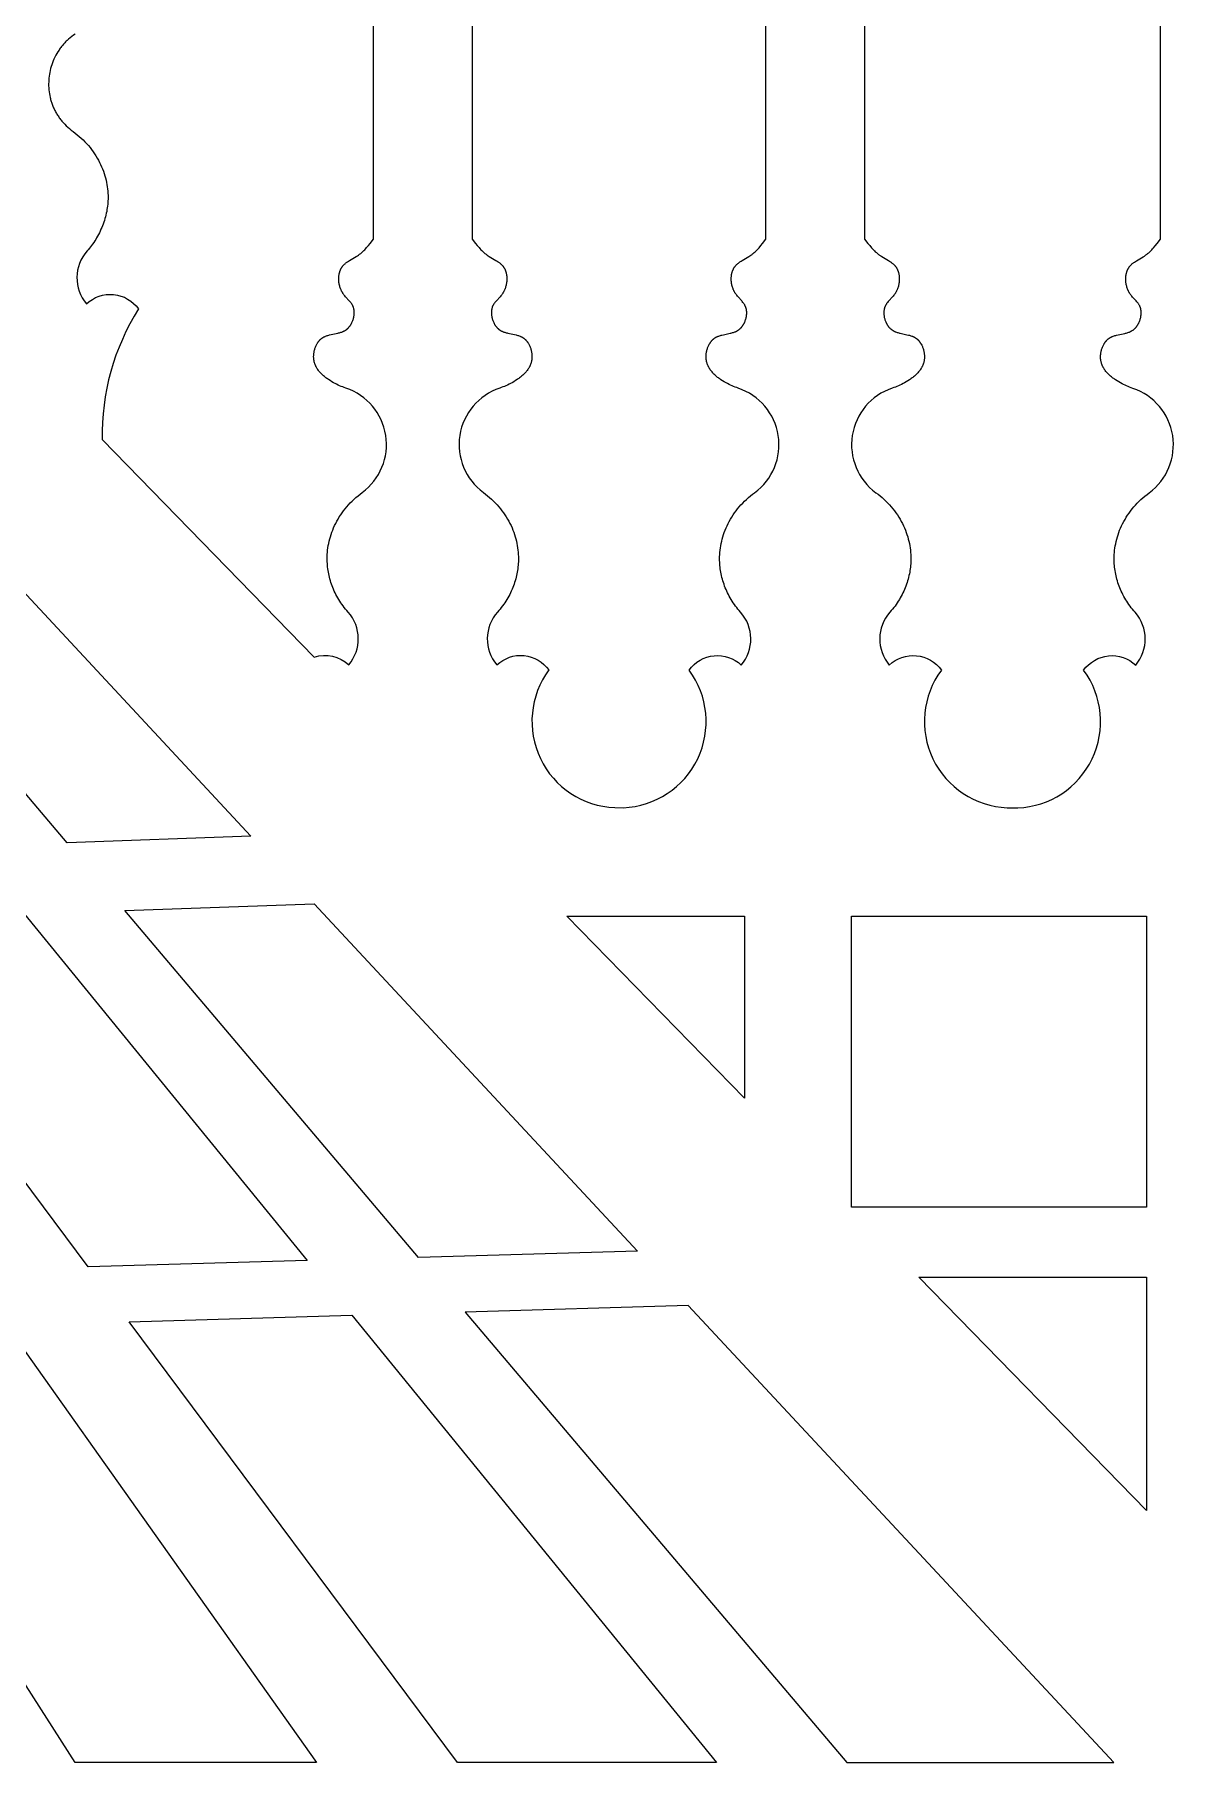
# Model space of a CAD drawing. Extents: x 101 to 2101, y 75 to 2087.
# Drawn here: x 1626.8 to 1871.1, y 391.6 to 762 of the extents above; entities that cross this region are included whole.
import ezdxf

# ---------------------------------------------------------------- set-up
doc = ezdxf.new("R2010")
doc.units = 0
doc.layers.add('LAYER_01', color=7, linetype='CONTINUOUS')

msp = doc.modelspace()

# ---------------------------------------------------------------- linework, layer by layer
at = {"layer": 'LAYER_01'}
for points in [[(1635.53, 762.1), (1635.17, 761.85), (1634.82, 761.58), (1634.47, 761.3), (1634.13, 761.01), (1633.81, 760.71), (1633.65, 760.56), (1633.49, 760.4), (1633.34, 760.24), (1633.19, 760.07), (1633.04, 759.9), (1632.89, 759.74), (1632.75, 759.56), (1632.61, 759.39), (1632.47, 759.21), (1632.34, 759.03), (1632.21, 758.85), (1632.08, 758.67), (1631.84, 758.3), (1631.61, 757.92), (1631.39, 757.53), (1631.19, 757.14), (1631, 756.74), (1630.83, 756.34), (1630.67, 755.93), (1630.53, 755.52), (1630.4, 755.11), (1630.29, 754.7), (1630.19, 754.29), (1630.1, 753.88), (1630.03, 753.47), (1629.97, 753.06), (1629.93, 752.65), (1629.89, 752.23), (1629.87, 751.82), (1629.86, 751.4), (1629.86, 750.98), (1629.88, 750.57), (1629.91, 750.15), (1629.95, 749.73), (1630.01, 749.31), (1630.09, 748.9), (1630.17, 748.48), (1630.22, 748.28), (1630.28, 748.07), (1630.33, 747.87), (1630.39, 747.66), (1630.46, 747.46), (1630.52, 747.26), (1630.6, 747.05), (1630.67, 746.85), (1630.75, 746.65), (1630.83, 746.45), (1630.92, 746.26), (1631.01, 746.06), (1631.11, 745.86), (1631.21, 745.67), (1631.31, 745.47), (1631.42, 745.28), (1631.53, 745.09), (1631.64, 744.9), (1631.76, 744.71), (1631.88, 744.53), (1632.01, 744.34), (1632.14, 744.16), (1632.27, 743.98), (1632.41, 743.8), (1632.55, 743.62), (1632.69, 743.45), (1632.84, 743.27), (1632.99, 743.1), (1633.15, 742.93), (1633.31, 742.77), (1633.64, 742.44), (1633.98, 742.12), (1634.34, 741.81), (1634.71, 741.5), (1635.09, 741.21), (1635.54, 740.87), (1635.99, 740.52), (1636.42, 740.15), (1636.84, 739.77), (1637.24, 739.39), (1637.64, 738.99), (1638.02, 738.58), (1638.38, 738.17), (1638.73, 737.74), (1639.07, 737.31), (1639.39, 736.87), (1639.7, 736.42), (1639.99, 735.97), (1640.27, 735.51), (1640.53, 735.05), (1640.77, 734.59), (1641, 734.12), (1641.22, 733.64), (1641.41, 733.17), (1641.59, 732.69), (1641.76, 732.21), (1641.91, 731.73), (1642.04, 731.25), (1642.16, 730.78), (1642.27, 730.3), (1642.35, 729.82), (1642.43, 729.35), (1642.49, 728.88), (1642.53, 728.41), (1642.57, 727.95), (1642.59, 727.49), (1642.59, 727.03), (1642.59, 726.68), (1642.58, 726.32), (1642.55, 725.96), (1642.52, 725.59), (1642.48, 725.21), (1642.43, 724.84), (1642.37, 724.46), (1642.3, 724.07), (1642.22, 723.69), (1642.13, 723.3), (1642.03, 722.92), (1641.92, 722.53), (1641.81, 722.14), (1641.68, 721.75), (1641.54, 721.37), (1641.4, 720.99), (1641.24, 720.61), (1641.08, 720.23), (1640.91, 719.86), (1640.73, 719.49), (1640.55, 719.12), (1640.35, 718.77), (1640.15, 718.41), (1639.95, 718.07), (1639.73, 717.73), (1639.52, 717.4), (1639.29, 717.08), (1639.06, 716.76), (1638.83, 716.46), (1638.6, 716.16), (1638.36, 715.87), (1638.11, 715.59, 0.374262), (1637.97, 704.25, -0.456941), (1649.13, 703.17, 0.14582), (1641.33, 675.15), (1686.81, 628.53, -0.275295), (1694.21, 626.85, 0.374262), (1694.07, 638.19), (1693.79, 638.51), (1693.52, 638.84), (1693.25, 639.17), (1693, 639.51), (1692.75, 639.85), (1692.51, 640.2), (1692.28, 640.54), (1692.06, 640.9), (1691.86, 641.25), (1691.66, 641.61), (1691.46, 641.97), (1691.28, 642.33), (1691.11, 642.7), (1690.95, 643.06), (1690.8, 643.43), (1690.65, 643.8), (1690.52, 644.17), (1690.4, 644.54), (1690.28, 644.91), (1690.18, 645.28), (1690.08, 645.65), (1689.99, 646.02), (1689.91, 646.39), (1689.84, 646.75), (1689.78, 647.12), (1689.73, 647.48), (1689.69, 647.85), (1689.65, 648.21), (1689.62, 648.57), (1689.6, 648.92), (1689.59, 649.28), (1689.59, 649.63), (1689.6, 650.09), (1689.61, 650.55), (1689.65, 651.01), (1689.69, 651.48), (1689.75, 651.95), (1689.83, 652.42), (1689.92, 652.9), (1690.02, 653.37), (1690.14, 653.85), (1690.27, 654.33), (1690.42, 654.81), (1690.59, 655.29), (1690.77, 655.76), (1690.97, 656.24), (1691.18, 656.71), (1691.41, 657.18), (1691.65, 657.65), (1691.91, 658.11), (1692.19, 658.57), (1692.48, 659.02), (1692.79, 659.47), (1693.11, 659.91), (1693.45, 660.34), (1693.8, 660.76), (1694.17, 661.18), (1694.55, 661.59), (1694.94, 661.98), (1695.35, 662.37), (1695.76, 662.75), (1696.2, 663.11), (1696.64, 663.47), (1697.09, 663.81, 0.608262), (1693.59, 686.2), (1693.26, 686.32), (1692.92, 686.44), (1692.59, 686.57), (1692.26, 686.71), (1691.93, 686.86), (1691.6, 687.02), (1691.27, 687.19), (1690.95, 687.36), (1690.58, 687.57), (1690.21, 687.79), (1689.85, 688.03), (1689.67, 688.15), (1689.5, 688.27), (1689.33, 688.4), (1689.16, 688.53), (1689, 688.66), (1688.83, 688.8), (1688.68, 688.94), (1688.52, 689.08), (1688.37, 689.22), (1688.23, 689.37), (1688.09, 689.52), (1687.95, 689.68), (1687.82, 689.84), (1687.7, 690), (1687.58, 690.16), (1687.47, 690.33), (1687.41, 690.41), (1687.36, 690.5), (1687.31, 690.59), (1687.26, 690.67), (1687.22, 690.76), (1687.17, 690.85), (1687.13, 690.94), (1687.09, 691.03), (1687.05, 691.12), (1687.01, 691.22), (1686.97, 691.31), (1686.94, 691.4), (1686.91, 691.5), (1686.88, 691.59), (1686.85, 691.69), (1686.82, 691.79), (1686.8, 691.89), (1686.78, 691.99), (1686.76, 692.09), (1686.74, 692.19), (1686.73, 692.27), (1686.72, 692.35), (1686.7, 692.51), (1686.69, 692.68), (1686.68, 692.84), (1686.68, 693.01), (1686.69, 693.18), (1686.7, 693.35), (1686.71, 693.52), (1686.73, 693.68), (1686.76, 693.85), (1686.79, 694.02), (1686.82, 694.19), (1686.86, 694.35), (1686.91, 694.52), (1686.96, 694.68), (1687.01, 694.84), (1687.07, 695), (1687.14, 695.16), (1687.2, 695.31), (1687.28, 695.46), (1687.36, 695.61), (1687.44, 695.75), (1687.48, 695.82), (1687.53, 695.89), (1687.57, 695.96), (1687.62, 696.03), (1687.66, 696.09), (1687.71, 696.16), (1687.76, 696.22), (1687.81, 696.28), (1687.86, 696.34), (1687.92, 696.4), (1687.97, 696.46), (1688.02, 696.52), (1688.08, 696.58), (1688.14, 696.63), (1688.19, 696.68), (1688.25, 696.73), (1688.31, 696.78), (1688.37, 696.83), (1688.43, 696.88), (1688.5, 696.93), (1688.57, 696.97), (1688.64, 697.02), (1688.71, 697.06), (1688.79, 697.11), (1688.86, 697.15), (1688.94, 697.19), (1689.01, 697.22), (1689.09, 697.26), (1689.17, 697.29), (1689.25, 697.33), (1689.41, 697.39), (1689.58, 697.44), (1689.74, 697.5), (1689.91, 697.54), (1690.08, 697.59), (1690.43, 697.67), (1691.85, 697.97), (1692.02, 698.01), (1692.2, 698.06), (1692.37, 698.1), (1692.54, 698.16), (1692.7, 698.22), (1692.87, 698.28), (1692.95, 698.31), (1693.03, 698.35), (1693.11, 698.38), (1693.19, 698.42), (1693.26, 698.46), (1693.34, 698.5), (1693.42, 698.55), (1693.49, 698.59), (1693.56, 698.64), (1693.63, 698.69), (1693.71, 698.74), (1693.78, 698.79), (1693.84, 698.84), (1693.9, 698.9), (1693.96, 698.95), (1694.02, 699), (1694.08, 699.06), (1694.13, 699.12), (1694.19, 699.18), (1694.24, 699.24), (1694.3, 699.3), (1694.35, 699.37), (1694.4, 699.44), (1694.45, 699.5), (1694.5, 699.57), (1694.55, 699.64), (1694.6, 699.71), (1694.64, 699.78), (1694.69, 699.86), (1694.73, 699.93), (1694.77, 700.01), (1694.81, 700.08), (1694.85, 700.16), (1694.89, 700.24), (1694.96, 700.39), (1695.03, 700.55), (1695.09, 700.72), (1695.15, 700.88), (1695.2, 701.05), (1695.24, 701.22), (1695.28, 701.39), (1695.31, 701.56), (1695.33, 701.64), (1695.34, 701.73), (1695.35, 701.81), (1695.36, 701.9), (1695.37, 701.98), (1695.38, 702.07), (1695.38, 702.15), (1695.38, 702.24), (1695.39, 702.32), (1695.39, 702.41), (1695.39, 702.49), (1695.38, 702.57), (1695.38, 702.66), (1695.37, 702.74), (1695.36, 702.82), (1695.35, 702.9), (1695.34, 702.98), (1695.33, 703.06), (1695.31, 703.14), (1695.3, 703.22), (1695.28, 703.29), (1695.26, 703.37), (1695.23, 703.45), (1695.21, 703.52), (1695.18, 703.59), (1695.16, 703.67), (1695.14, 703.72), (1695.11, 703.77), (1695.09, 703.82), (1695.07, 703.87), (1695.02, 703.96), (1694.97, 704.06), (1694.91, 704.15), (1694.85, 704.24), (1694.79, 704.33), (1694.73, 704.42), (1694.66, 704.51), (1694.59, 704.59), (1694.45, 704.77), (1694.31, 704.93), (1693.54, 705.77), (1693.38, 705.95), (1693.24, 706.13), (1693.17, 706.22), (1693.1, 706.32), (1693.03, 706.41), (1692.96, 706.51), (1692.91, 706.59), (1692.86, 706.67), (1692.82, 706.75), (1692.77, 706.83), (1692.73, 706.91), (1692.68, 707), (1692.64, 707.08), (1692.6, 707.17), (1692.56, 707.26), (1692.52, 707.34), (1692.45, 707.52), (1692.39, 707.7), (1692.33, 707.89), (1692.28, 708.07), (1692.23, 708.26), (1692.19, 708.45), (1692.15, 708.64), (1692.12, 708.84), (1692.1, 709.03), (1692.08, 709.22), (1692.07, 709.41), (1692.07, 709.61), (1692.07, 709.8), (1692.08, 709.99), (1692.1, 710.17), (1692.11, 710.27), (1692.12, 710.36), (1692.13, 710.45), (1692.15, 710.55), (1692.16, 710.64), (1692.18, 710.73), (1692.2, 710.82), (1692.22, 710.91), (1692.25, 711), (1692.27, 711.08), (1692.3, 711.17), (1692.33, 711.26), (1692.36, 711.34), (1692.39, 711.42), (1692.42, 711.51), (1692.46, 711.59), (1692.5, 711.67), (1692.53, 711.75), (1692.57, 711.82), (1692.62, 711.9), (1692.66, 711.98), (1692.71, 712.05), (1692.75, 712.12), (1692.8, 712.19), (1692.84, 712.25), (1692.88, 712.3), (1692.92, 712.35), (1692.96, 712.4), (1693, 712.45), (1693.04, 712.5), (1693.13, 712.59), (1693.23, 712.68), (1693.32, 712.77), (1693.42, 712.86), (1693.52, 712.95), (1693.62, 713.03), (1693.73, 713.11), (1693.83, 713.19), (1693.94, 713.27), (1694.17, 713.42), (1694.4, 713.56), (1695.83, 714.41), (1696.07, 714.56), (1696.29, 714.71), (1696.42, 714.8), (1696.53, 714.89), (1696.65, 714.98), (1696.77, 715.07), (1697, 715.26), (1697.21, 715.46), (1697.43, 715.66), (1697.64, 715.87), (1697.84, 716.09), (1698.04, 716.31), (1698.42, 716.76), (1698.79, 717.22), (1699.51, 718.15), (1699.55, 1017.07, 0.48988)], [(1720.63, 1017.07), (1720.67, 718.15), (1721.39, 717.22), (1721.76, 716.76), (1722.15, 716.31), (1722.35, 716.09), (1722.55, 715.87), (1722.76, 715.66), (1722.97, 715.46), (1723.19, 715.26), (1723.42, 715.07), (1723.53, 714.98), (1723.65, 714.89), (1723.77, 714.8), (1723.89, 714.71), (1724.12, 714.56), (1724.35, 714.41), (1725.78, 713.56), (1726.02, 713.42), (1726.24, 713.27), (1726.35, 713.19), (1726.46, 713.11), (1726.56, 713.03), (1726.67, 712.95), (1726.77, 712.86), (1726.87, 712.77), (1726.96, 712.68), (1727.05, 712.59), (1727.14, 712.5), (1727.18, 712.45), (1727.23, 712.4), (1727.27, 712.35), (1727.31, 712.3), (1727.35, 712.25), (1727.38, 712.19), (1727.43, 712.12), (1727.48, 712.05), (1727.53, 711.98), (1727.57, 711.9), (1727.61, 711.82), (1727.65, 711.75), (1727.69, 711.67), (1727.73, 711.59), (1727.76, 711.51), (1727.8, 711.42), (1727.83, 711.34), (1727.86, 711.26), (1727.89, 711.17), (1727.91, 711.08), (1727.94, 711), (1727.96, 710.91), (1727.98, 710.82), (1728, 710.73), (1728.02, 710.64), (1728.04, 710.55), (1728.05, 710.45), (1728.07, 710.36), (1728.08, 710.27), (1728.09, 710.17), (1728.1, 709.99), (1728.11, 709.8), (1728.11, 709.61), (1728.11, 709.41), (1728.1, 709.22), (1728.08, 709.03), (1728.06, 708.84), (1728.03, 708.64), (1728, 708.45), (1727.96, 708.26), (1727.91, 708.07), (1727.86, 707.89), (1727.8, 707.7), (1727.73, 707.52), (1727.66, 707.34), (1727.62, 707.26), (1727.59, 707.17), (1727.55, 707.08), (1727.5, 707), (1727.46, 706.91), (1727.42, 706.83), (1727.37, 706.75), (1727.32, 706.67), (1727.27, 706.59), (1727.22, 706.51), (1727.16, 706.41), (1727.09, 706.32), (1727.02, 706.22), (1726.95, 706.13), (1726.8, 705.95), (1726.65, 705.77), (1725.88, 704.93), (1725.73, 704.77), (1725.59, 704.59), (1725.52, 704.51), (1725.46, 704.42), (1725.39, 704.33), (1725.33, 704.24), (1725.27, 704.15), (1725.22, 704.06), (1725.17, 703.96), (1725.12, 703.87), (1725.09, 703.82), (1725.07, 703.77), (1725.05, 703.72), (1725.03, 703.67), (1725, 703.59), (1724.98, 703.52), (1724.95, 703.45), (1724.93, 703.37), (1724.91, 703.29), (1724.89, 703.22), (1724.87, 703.14), (1724.86, 703.06), (1724.84, 702.98), (1724.83, 702.9), (1724.82, 702.82), (1724.81, 702.74), (1724.81, 702.66), (1724.8, 702.57), (1724.8, 702.49), (1724.8, 702.41), (1724.8, 702.32), (1724.8, 702.24), (1724.8, 702.15), (1724.81, 702.07), (1724.82, 701.98), (1724.82, 701.9), (1724.83, 701.81), (1724.84, 701.73), (1724.86, 701.64), (1724.87, 701.56), (1724.9, 701.39), (1724.94, 701.22), (1724.99, 701.05), (1725.04, 700.88), (1725.1, 700.72), (1725.16, 700.55), (1725.22, 700.39), (1725.3, 700.24), (1725.33, 700.16), (1725.37, 700.08), (1725.41, 700.01), (1725.46, 699.93), (1725.5, 699.86), (1725.54, 699.78), (1725.59, 699.71), (1725.64, 699.64), (1725.68, 699.57), (1725.73, 699.5), (1725.78, 699.44), (1725.84, 699.37), (1725.89, 699.3), (1725.94, 699.24), (1726, 699.18), (1726.05, 699.12), (1726.11, 699.06), (1726.17, 699), (1726.23, 698.95), (1726.29, 698.9), (1726.35, 698.84), (1726.41, 698.79), (1726.48, 698.74), (1726.55, 698.69), (1726.62, 698.64), (1726.7, 698.59), (1726.77, 698.55), (1726.85, 698.5), (1726.92, 698.46), (1727, 698.42), (1727.08, 698.38), (1727.16, 698.35), (1727.24, 698.31), (1727.32, 698.28), (1727.48, 698.22), (1727.65, 698.16), (1727.82, 698.1), (1727.99, 698.06), (1728.16, 698.01), (1728.34, 697.97), (1729.75, 697.67), (1730.1, 697.59), (1730.27, 697.54), (1730.44, 697.5), (1730.61, 697.44), (1730.77, 697.39), (1730.94, 697.33), (1731.01, 697.29), (1731.09, 697.26), (1731.17, 697.22), (1731.25, 697.19), (1731.32, 697.15), (1731.4, 697.11), (1731.47, 697.06), (1731.55, 697.02), (1731.62, 696.97), (1731.69, 696.93), (1731.75, 696.88), (1731.81, 696.83), (1731.87, 696.78), (1731.93, 696.73), (1731.99, 696.68), (1732.05, 696.63), (1732.11, 696.58), (1732.16, 696.52), (1732.22, 696.46), (1732.27, 696.4), (1732.32, 696.34), (1732.37, 696.28), (1732.42, 696.22), (1732.47, 696.16), (1732.52, 696.09), (1732.57, 696.03), (1732.61, 695.96), (1732.66, 695.89), (1732.7, 695.82), (1732.75, 695.75), (1732.83, 695.61), (1732.91, 695.46), (1732.98, 695.31), (1733.05, 695.16), (1733.11, 695), (1733.17, 694.84), (1733.23, 694.68), (1733.28, 694.52), (1733.32, 694.35), (1733.36, 694.19), (1733.4, 694.02), (1733.43, 693.85), (1733.45, 693.68), (1733.47, 693.52), (1733.49, 693.35), (1733.5, 693.18), (1733.5, 693.01), (1733.5, 692.84), (1733.5, 692.68), (1733.48, 692.51), (1733.47, 692.35), (1733.46, 692.27), (1733.44, 692.19), (1733.43, 692.09), (1733.41, 691.99), (1733.39, 691.89), (1733.36, 691.79), (1733.34, 691.69), (1733.31, 691.59), (1733.28, 691.5), (1733.25, 691.4), (1733.21, 691.31), (1733.18, 691.22), (1733.14, 691.12), (1733.1, 691.03), (1733.06, 690.94), (1733.01, 690.85), (1732.97, 690.76), (1732.92, 690.67), (1732.87, 690.59), (1732.82, 690.5), (1732.77, 690.41), (1732.72, 690.33), (1732.6, 690.16), (1732.49, 690), (1732.36, 689.84), (1732.23, 689.68), (1732.1, 689.52), (1731.96, 689.37), (1731.81, 689.22), (1731.66, 689.08), (1731.51, 688.94), (1731.35, 688.8), (1731.19, 688.66), (1731.02, 688.53), (1730.86, 688.4), (1730.69, 688.27), (1730.51, 688.15), (1730.33, 688.03), (1729.97, 687.79), (1729.61, 687.57), (1729.24, 687.36), (1728.91, 687.19), (1728.59, 687.02), (1728.26, 686.86), (1727.93, 686.71), (1727.6, 686.57), (1727.26, 686.44), (1726.93, 686.32), (1726.59, 686.2, 0.608262), (1723.09, 663.81), (1723.55, 663.47), (1723.99, 663.11), (1724.42, 662.75), (1724.84, 662.37), (1725.25, 661.98), (1725.64, 661.59), (1726.02, 661.18), (1726.39, 660.76), (1726.74, 660.34), (1727.07, 659.91), (1727.4, 659.47), (1727.7, 659.02), (1728, 658.57), (1728.27, 658.11), (1728.53, 657.65), (1728.78, 657.18), (1729.01, 656.71), (1729.22, 656.24), (1729.42, 655.76), (1729.6, 655.29), (1729.76, 654.81), (1729.91, 654.33), (1730.05, 653.85), (1730.16, 653.37), (1730.27, 652.9), (1730.36, 652.42), (1730.43, 651.95), (1730.49, 651.48), (1730.54, 651.01), (1730.57, 650.55), (1730.59, 650.09), (1730.6, 649.63), (1730.59, 649.28), (1730.58, 648.92), (1730.56, 648.57), (1730.53, 648.21), (1730.5, 647.85), (1730.46, 647.48), (1730.4, 647.12), (1730.34, 646.75), (1730.27, 646.39), (1730.19, 646.02), (1730.11, 645.65), (1730.01, 645.28), (1729.9, 644.91), (1729.79, 644.54), (1729.67, 644.17), (1729.53, 643.8), (1729.39, 643.43), (1729.24, 643.06), (1729.07, 642.7), (1728.9, 642.33), (1728.72, 641.97), (1728.53, 641.61), (1728.33, 641.25), (1728.12, 640.9), (1727.9, 640.54), (1727.67, 640.2), (1727.44, 639.85), (1727.19, 639.51), (1726.93, 639.17), (1726.67, 638.84), (1726.4, 638.51), (1726.12, 638.19, 0.374262), (1725.97, 626.85, -0.456941), (1737.13, 625.77, 0.602226), (1751.25, 596.27), (1753.1, 596.25, 0.602226), (1767.21, 625.74, -0.456941), (1778.37, 626.82, 0.374262), (1778.23, 638.16), (1777.95, 638.49), (1777.67, 638.81), (1777.41, 639.15), (1777.15, 639.48), (1776.91, 639.82), (1776.67, 640.17), (1776.44, 640.52), (1776.22, 640.87), (1776.01, 641.22), (1775.81, 641.58), (1775.62, 641.94), (1775.44, 642.3), (1775.27, 642.67), (1775.11, 643.04), (1774.96, 643.4), (1774.81, 643.77), (1774.68, 644.14), (1774.55, 644.51), (1774.44, 644.88), (1774.33, 645.25), (1774.24, 645.62), (1774.15, 645.99), (1774.07, 646.36), (1774, 646.73), (1773.94, 647.09), (1773.89, 647.46), (1773.84, 647.82), (1773.81, 648.18), (1773.78, 648.54), (1773.76, 648.9), (1773.75, 649.25), (1773.75, 649.6), (1773.75, 650.06), (1773.77, 650.52), (1773.81, 650.98), (1773.85, 651.45), (1773.91, 651.92), (1773.99, 652.39), (1774.08, 652.87), (1774.18, 653.35), (1774.3, 653.82), (1774.43, 654.3), (1774.58, 654.78), (1774.75, 655.26), (1774.93, 655.74), (1775.13, 656.21), (1775.34, 656.69), (1775.57, 657.16), (1775.81, 657.62), (1776.07, 658.09), (1776.35, 658.54), (1776.64, 659), (1776.95, 659.44), (1777.27, 659.88), (1777.61, 660.31), (1777.96, 660.74), (1778.32, 661.15), (1778.7, 661.56), (1779.1, 661.96), (1779.5, 662.34), (1779.92, 662.72), (1780.35, 663.09), (1780.8, 663.44), (1781.25, 663.78, 0.608262), (1777.75, 686.17), (1777.41, 686.29), (1777.08, 686.41), (1776.75, 686.55), (1776.42, 686.69), (1776.09, 686.84), (1775.76, 686.99), (1775.43, 687.16), (1775.11, 687.33), (1774.74, 687.54), (1774.37, 687.77), (1774.01, 688), (1773.83, 688.12), (1773.66, 688.25), (1773.49, 688.37), (1773.32, 688.5), (1773.15, 688.63), (1772.99, 688.77), (1772.83, 688.91), (1772.68, 689.05), (1772.53, 689.2), (1772.39, 689.35), (1772.25, 689.5), (1772.11, 689.65), (1771.98, 689.81), (1771.86, 689.97), (1771.74, 690.13), (1771.63, 690.3), (1771.57, 690.39), (1771.52, 690.47), (1771.47, 690.56), (1771.42, 690.65), (1771.38, 690.73), (1771.33, 690.82), (1771.29, 690.91), (1771.25, 691), (1771.21, 691.1), (1771.17, 691.19), (1771.13, 691.28), (1771.1, 691.38), (1771.07, 691.47), (1771.04, 691.57), (1771.01, 691.66), (1770.98, 691.76), (1770.96, 691.86), (1770.94, 691.96), (1770.92, 692.06), (1770.9, 692.16), (1770.89, 692.24), (1770.88, 692.32), (1770.86, 692.48), (1770.85, 692.65), (1770.84, 692.82), (1770.84, 692.98), (1770.85, 693.15), (1770.86, 693.32), (1770.87, 693.49), (1770.89, 693.66), (1770.92, 693.83), (1770.95, 693.99), (1770.98, 694.16), (1771.02, 694.33), (1771.07, 694.49), (1771.12, 694.65), (1771.17, 694.81), (1771.23, 694.97), (1771.29, 695.13), (1771.36, 695.28), (1771.44, 695.43), (1771.51, 695.58), (1771.6, 695.72), (1771.64, 695.79), (1771.68, 695.86), (1771.73, 695.93), (1771.78, 696), (1771.82, 696.06), (1771.87, 696.13), (1771.92, 696.19), (1771.97, 696.26), (1772.02, 696.32), (1772.07, 696.38), (1772.13, 696.44), (1772.18, 696.49), (1772.24, 696.55), (1772.29, 696.6), (1772.35, 696.66), (1772.41, 696.71), (1772.47, 696.76), (1772.53, 696.81), (1772.59, 696.85), (1772.66, 696.9), (1772.73, 696.95), (1772.8, 696.99), (1772.87, 697.04), (1772.94, 697.08), (1773.02, 697.12), (1773.1, 697.16), (1773.17, 697.2), (1773.25, 697.23), (1773.33, 697.27), (1773.41, 697.3), (1773.57, 697.36), (1773.73, 697.42), (1773.9, 697.47), (1774.07, 697.52), (1774.24, 697.56), (1774.59, 697.64), (1776.01, 697.94), (1776.18, 697.98), (1776.36, 698.03), (1776.53, 698.08), (1776.7, 698.13), (1776.86, 698.19), (1777.03, 698.25), (1777.11, 698.28), (1777.19, 698.32), (1777.27, 698.36), (1777.34, 698.39), (1777.42, 698.43), (1777.5, 698.48), (1777.57, 698.52), (1777.65, 698.56), (1777.72, 698.61), (1777.79, 698.66), (1777.86, 698.71), (1777.93, 698.77), (1778, 698.82), (1778.06, 698.87), (1778.12, 698.92), (1778.18, 698.98), (1778.24, 699.03), (1778.29, 699.09), (1778.35, 699.15), (1778.4, 699.21), (1778.46, 699.28), (1778.51, 699.34), (1778.56, 699.41), (1778.61, 699.48), (1778.66, 699.54), (1778.71, 699.61), (1778.75, 699.68), (1778.8, 699.76), (1778.84, 699.83), (1778.89, 699.9), (1778.93, 699.98), (1778.97, 700.05), (1779.01, 700.13), (1779.05, 700.21), (1779.12, 700.37), (1779.19, 700.53), (1779.25, 700.69), (1779.3, 700.86), (1779.36, 701.02), (1779.4, 701.19), (1779.44, 701.36), (1779.47, 701.53), (1779.49, 701.62), (1779.5, 701.7), (1779.51, 701.79), (1779.52, 701.87), (1779.53, 701.96), (1779.54, 702.04), (1779.54, 702.13), (1779.54, 702.21), (1779.55, 702.3), (1779.55, 702.38), (1779.54, 702.46), (1779.54, 702.55), (1779.54, 702.63), (1779.53, 702.71), (1779.52, 702.79), (1779.51, 702.87), (1779.5, 702.95), (1779.49, 703.03), (1779.47, 703.11), (1779.45, 703.19), (1779.44, 703.27), (1779.42, 703.34), (1779.39, 703.42), (1779.37, 703.49), (1779.34, 703.57), (1779.32, 703.64), (1779.29, 703.69), (1779.27, 703.74), (1779.25, 703.79), (1779.23, 703.84), (1779.18, 703.93), (1779.12, 704.03), (1779.07, 704.12), (1779.01, 704.21), (1778.95, 704.3), (1778.89, 704.39), (1778.82, 704.48), (1778.75, 704.57), (1778.61, 704.74), (1778.47, 704.91), (1777.69, 705.75), (1777.54, 705.92), (1777.4, 706.1), (1777.33, 706.19), (1777.26, 706.29), (1777.19, 706.38), (1777.12, 706.48), (1777.07, 706.56), (1777.02, 706.64), (1776.98, 706.72), (1776.93, 706.8), (1776.88, 706.89), (1776.84, 706.97), (1776.8, 707.06), (1776.76, 707.14), (1776.72, 707.23), (1776.68, 707.32), (1776.61, 707.49), (1776.55, 707.68), (1776.49, 707.86), (1776.43, 708.05), (1776.39, 708.23), (1776.35, 708.42), (1776.31, 708.62), (1776.28, 708.81), (1776.26, 709), (1776.24, 709.19), (1776.23, 709.39), (1776.23, 709.58), (1776.23, 709.77), (1776.24, 709.96), (1776.26, 710.15), (1776.27, 710.24), (1776.28, 710.33), (1776.29, 710.43), (1776.31, 710.52), (1776.32, 710.61), (1776.34, 710.7), (1776.36, 710.79), (1776.38, 710.88), (1776.41, 710.97), (1776.43, 711.06), (1776.46, 711.14), (1776.49, 711.23), (1776.52, 711.31), (1776.55, 711.4), (1776.58, 711.48), (1776.62, 711.56), (1776.65, 711.64), (1776.69, 711.72), (1776.73, 711.8), (1776.77, 711.87), (1776.82, 711.95), (1776.86, 712.02), (1776.91, 712.1), (1776.96, 712.17), (1777, 712.22), (1777.04, 712.27), (1777.08, 712.32), (1777.12, 712.37), (1777.16, 712.42), (1777.2, 712.47), (1777.29, 712.57), (1777.38, 712.66), (1777.48, 712.75), (1777.58, 712.83), (1777.68, 712.92), (1777.78, 713), (1777.89, 713.08), (1777.99, 713.16), (1778.1, 713.24), (1778.33, 713.39), (1778.56, 713.53), (1779.99, 714.38), (1780.22, 714.53), (1780.45, 714.68), (1780.57, 714.77), (1780.69, 714.86), (1780.81, 714.95), (1780.93, 715.04), (1781.15, 715.24), (1781.37, 715.43), (1781.59, 715.64), (1781.8, 715.85), (1782, 716.06), (1782.2, 716.28), (1782.58, 716.73), (1782.95, 717.19), (1783.67, 718.12), (1783.71, 1017.04, 0.48988)], [(1804.79, 1017.04), (1804.83, 718.12), (1805.55, 717.19), (1805.92, 716.73), (1806.31, 716.28), (1806.51, 716.06), (1806.71, 715.85), (1806.92, 715.64), (1807.13, 715.43), (1807.35, 715.24), (1807.58, 715.04), (1807.69, 714.95), (1807.81, 714.86), (1807.93, 714.77), (1808.05, 714.68), (1808.28, 714.53), (1808.51, 714.38), (1809.94, 713.53), (1810.17, 713.39), (1810.4, 713.24), (1810.51, 713.16), (1810.62, 713.08), (1810.72, 713), (1810.83, 712.92), (1810.93, 712.83), (1811.02, 712.75), (1811.12, 712.66), (1811.21, 712.57), (1811.3, 712.47), (1811.34, 712.42), (1811.38, 712.37), (1811.43, 712.32), (1811.47, 712.27), (1811.5, 712.22), (1811.54, 712.17), (1811.59, 712.1), (1811.64, 712.02), (1811.68, 711.95), (1811.73, 711.87), (1811.77, 711.8), (1811.81, 711.72), (1811.85, 711.64), (1811.89, 711.56), (1811.92, 711.48), (1811.95, 711.4), (1811.99, 711.31), (1812.02, 711.23), (1812.04, 711.14), (1812.07, 711.06), (1812.1, 710.97), (1812.12, 710.88), (1812.14, 710.79), (1812.16, 710.7), (1812.18, 710.61), (1812.2, 710.52), (1812.21, 710.43), (1812.22, 710.33), (1812.24, 710.24), (1812.25, 710.15), (1812.26, 709.96), (1812.27, 709.77), (1812.27, 709.58), (1812.27, 709.39), (1812.26, 709.19), (1812.24, 709), (1812.22, 708.81), (1812.19, 708.62), (1812.16, 708.42), (1812.12, 708.23), (1812.07, 708.05), (1812.02, 707.86), (1811.96, 707.68), (1811.89, 707.49), (1811.82, 707.32), (1811.78, 707.23), (1811.74, 707.14), (1811.7, 707.06), (1811.66, 706.97), (1811.62, 706.89), (1811.57, 706.8), (1811.53, 706.72), (1811.48, 706.64), (1811.43, 706.56), (1811.38, 706.48), (1811.31, 706.38), (1811.25, 706.29), (1811.18, 706.19), (1811.11, 706.1), (1810.96, 705.92), (1810.81, 705.75), (1810.04, 704.91), (1809.89, 704.74), (1809.75, 704.57), (1809.68, 704.48), (1809.62, 704.39), (1809.55, 704.3), (1809.49, 704.21), (1809.43, 704.12), (1809.38, 704.03), (1809.33, 703.93), (1809.28, 703.84), (1809.25, 703.79), (1809.23, 703.74), (1809.21, 703.69), (1809.19, 703.64), (1809.16, 703.57), (1809.13, 703.49), (1809.11, 703.42), (1809.09, 703.34), (1809.07, 703.27), (1809.05, 703.19), (1809.03, 703.11), (1809.02, 703.03), (1809, 702.95), (1808.99, 702.87), (1808.98, 702.79), (1808.97, 702.71), (1808.97, 702.63), (1808.96, 702.55), (1808.96, 702.46), (1808.96, 702.38), (1808.96, 702.3), (1808.96, 702.21), (1808.96, 702.13), (1808.97, 702.04), (1808.97, 701.96), (1808.98, 701.87), (1808.99, 701.79), (1809, 701.7), (1809.02, 701.62), (1809.03, 701.53), (1809.06, 701.36), (1809.1, 701.19), (1809.15, 701.02), (1809.2, 700.86), (1809.25, 700.69), (1809.32, 700.53), (1809.38, 700.37), (1809.46, 700.21), (1809.49, 700.13), (1809.53, 700.05), (1809.57, 699.98), (1809.62, 699.9), (1809.66, 699.83), (1809.7, 699.76), (1809.75, 699.68), (1809.8, 699.61), (1809.84, 699.54), (1809.89, 699.48), (1809.94, 699.41), (1809.99, 699.34), (1810.05, 699.28), (1810.1, 699.21), (1810.15, 699.15), (1810.21, 699.09), (1810.27, 699.03), (1810.33, 698.98), (1810.38, 698.92), (1810.45, 698.87), (1810.51, 698.82), (1810.57, 698.77), (1810.64, 698.71), (1810.71, 698.66), (1810.78, 698.61), (1810.85, 698.56), (1810.93, 698.52), (1811, 698.48), (1811.08, 698.43), (1811.16, 698.39), (1811.24, 698.36), (1811.32, 698.32), (1811.4, 698.28), (1811.48, 698.25), (1811.64, 698.19), (1811.81, 698.13), (1811.98, 698.08), (1812.15, 698.03), (1812.32, 697.98), (1812.49, 697.94), (1813.91, 697.64), (1814.26, 697.56), (1814.43, 697.52), (1814.6, 697.47), (1814.77, 697.42), (1814.93, 697.36), (1815.09, 697.3), (1815.17, 697.27), (1815.25, 697.23), (1815.33, 697.2), (1815.41, 697.16), (1815.48, 697.12), (1815.56, 697.08), (1815.63, 697.04), (1815.7, 696.99), (1815.78, 696.95), (1815.85, 696.9), (1815.91, 696.85), (1815.97, 696.81), (1816.03, 696.76), (1816.09, 696.71), (1816.15, 696.66), (1816.21, 696.6), (1816.26, 696.55), (1816.32, 696.49), (1816.37, 696.44), (1816.43, 696.38), (1816.48, 696.32), (1816.53, 696.26), (1816.58, 696.19), (1816.63, 696.13), (1816.68, 696.06), (1816.73, 696), (1816.77, 695.93), (1816.82, 695.86), (1816.86, 695.79), (1816.91, 695.72), (1816.99, 695.58), (1817.07, 695.43), (1817.14, 695.28), (1817.21, 695.13), (1817.27, 694.97), (1817.33, 694.81), (1817.39, 694.65), (1817.44, 694.49), (1817.48, 694.33), (1817.52, 694.16), (1817.56, 693.99), (1817.59, 693.83), (1817.61, 693.66), (1817.63, 693.49), (1817.65, 693.32), (1817.66, 693.15), (1817.66, 692.98), (1817.66, 692.82), (1817.65, 692.65), (1817.64, 692.48), (1817.63, 692.32), (1817.62, 692.24), (1817.6, 692.16), (1817.59, 692.06), (1817.57, 691.96), (1817.54, 691.86), (1817.52, 691.76), (1817.5, 691.66), (1817.47, 691.57), (1817.44, 691.47), (1817.41, 691.38), (1817.37, 691.28), (1817.34, 691.19), (1817.3, 691.1), (1817.26, 691), (1817.22, 690.91), (1817.17, 690.82), (1817.13, 690.73), (1817.08, 690.65), (1817.03, 690.56), (1816.98, 690.47), (1816.93, 690.39), (1816.88, 690.3), (1816.76, 690.13), (1816.65, 689.97), (1816.52, 689.81), (1816.39, 689.65), (1816.26, 689.5), (1816.12, 689.35), (1815.97, 689.2), (1815.82, 689.05), (1815.67, 688.91), (1815.51, 688.77), (1815.35, 688.63), (1815.18, 688.5), (1815.02, 688.37), (1814.84, 688.25), (1814.67, 688.12), (1814.49, 688), (1814.13, 687.77), (1813.77, 687.54), (1813.39, 687.33), (1813.07, 687.16), (1812.74, 686.99), (1812.42, 686.84), (1812.09, 686.69), (1811.76, 686.55), (1811.42, 686.41), (1811.09, 686.29), (1810.75, 686.17, 0.608262), (1807.25, 663.78), (1807.71, 663.44), (1808.15, 663.09), (1808.58, 662.72), (1809, 662.34), (1809.4, 661.96), (1809.8, 661.56), (1810.18, 661.15), (1810.54, 660.74), (1810.9, 660.31), (1811.23, 659.88), (1811.56, 659.44), (1811.86, 659), (1812.15, 658.54), (1812.43, 658.09), (1812.69, 657.62), (1812.94, 657.16), (1813.16, 656.69), (1813.38, 656.21), (1813.57, 655.74), (1813.76, 655.26), (1813.92, 654.78), (1814.07, 654.3), (1814.2, 653.82), (1814.32, 653.35), (1814.43, 652.87), (1814.52, 652.39), (1814.59, 651.92), (1814.65, 651.45), (1814.7, 650.98), (1814.73, 650.52), (1814.75, 650.06), (1814.76, 649.6), (1814.75, 649.25), (1814.74, 648.9), (1814.72, 648.54), (1814.69, 648.18), (1814.66, 647.82), (1814.61, 647.46), (1814.56, 647.09), (1814.5, 646.73), (1814.43, 646.36), (1814.35, 645.99), (1814.27, 645.62), (1814.17, 645.25), (1814.06, 644.88), (1813.95, 644.51), (1813.82, 644.14), (1813.69, 643.77), (1813.55, 643.4), (1813.39, 643.04), (1813.23, 642.67), (1813.06, 642.3), (1812.88, 641.94), (1812.69, 641.58), (1812.49, 641.22), (1812.28, 640.87), (1812.06, 640.52), (1811.83, 640.17), (1811.6, 639.82), (1811.35, 639.48), (1811.09, 639.15), (1810.83, 638.81), (1810.56, 638.49), (1810.27, 638.16, 0.374262), (1810.13, 626.82, -0.456941), (1821.29, 625.74, 0.602226), (1835.41, 596.25), (1837.69, 596.22, 0.602226), (1851.8, 625.71, -0.456941), (1862.96, 626.8, 0.374262), (1862.82, 638.14), (1862.54, 638.46), (1862.27, 638.79), (1862, 639.12), (1861.75, 639.45), (1861.5, 639.8), (1861.26, 640.14), (1861.04, 640.49), (1860.82, 640.84), (1860.61, 641.2), (1860.41, 641.55), (1860.22, 641.92), (1860.04, 642.28), (1859.86, 642.64), (1859.7, 643.01), (1859.55, 643.38), (1859.41, 643.74), (1859.27, 644.11), (1859.15, 644.48), (1859.03, 644.85), (1858.93, 645.22), (1858.83, 645.59), (1858.74, 645.96), (1858.67, 646.33), (1858.6, 646.7), (1858.54, 647.07), (1858.48, 647.43), (1858.44, 647.79), (1858.4, 648.15), (1858.38, 648.51), (1858.36, 648.87), (1858.35, 649.23), (1858.34, 649.58), (1858.35, 650.03), (1858.37, 650.49), (1858.4, 650.96), (1858.45, 651.42), (1858.51, 651.89), (1858.58, 652.37), (1858.67, 652.84), (1858.77, 653.32), (1858.89, 653.8), (1859.03, 654.28), (1859.18, 654.75), (1859.34, 655.23), (1859.52, 655.71), (1859.72, 656.19), (1859.93, 656.66), (1860.16, 657.13), (1860.41, 657.6), (1860.67, 658.06), (1860.94, 658.52), (1861.23, 658.97), (1861.54, 659.41), (1861.86, 659.85), (1862.2, 660.29), (1862.55, 660.71), (1862.92, 661.13), (1863.3, 661.53), (1863.69, 661.93), (1864.1, 662.32), (1864.52, 662.69), (1864.95, 663.06), (1865.39, 663.41), (1865.84, 663.76, 0.608262), (1862.34, 686.14), (1862.01, 686.26), (1861.67, 686.39), (1861.34, 686.52), (1861.01, 686.66), (1860.68, 686.81), (1860.35, 686.97), (1860.03, 687.13), (1859.7, 687.31), (1859.33, 687.52), (1858.96, 687.74), (1858.6, 687.97), (1858.43, 688.09), (1858.25, 688.22), (1858.08, 688.34), (1857.91, 688.47), (1857.75, 688.61), (1857.59, 688.74), (1857.43, 688.88), (1857.27, 689.02), (1857.13, 689.17), (1856.98, 689.32), (1856.84, 689.47), (1856.71, 689.62), (1856.58, 689.78), (1856.45, 689.94), (1856.33, 690.11), (1856.22, 690.27), (1856.17, 690.36), (1856.12, 690.45), (1856.07, 690.53), (1856.02, 690.62), (1855.97, 690.71), (1855.92, 690.8), (1855.88, 690.89), (1855.84, 690.98), (1855.8, 691.07), (1855.76, 691.16), (1855.73, 691.25), (1855.69, 691.35), (1855.66, 691.44), (1855.63, 691.54), (1855.6, 691.64), (1855.58, 691.73), (1855.55, 691.83), (1855.53, 691.93), (1855.51, 692.03), (1855.49, 692.13), (1855.48, 692.21), (1855.47, 692.29), (1855.45, 692.46), (1855.44, 692.62), (1855.44, 692.79), (1855.44, 692.96), (1855.44, 693.12), (1855.45, 693.29), (1855.46, 693.46), (1855.48, 693.63), (1855.51, 693.8), (1855.54, 693.97), (1855.58, 694.13), (1855.62, 694.3), (1855.66, 694.46), (1855.71, 694.63), (1855.77, 694.79), (1855.82, 694.95), (1855.89, 695.1), (1855.96, 695.26), (1856.03, 695.41), (1856.11, 695.55), (1856.19, 695.7), (1856.23, 695.77), (1856.28, 695.84), (1856.32, 695.9), (1856.37, 695.97), (1856.42, 696.04), (1856.46, 696.1), (1856.51, 696.17), (1856.56, 696.23), (1856.62, 696.29), (1856.67, 696.35), (1856.72, 696.41), (1856.78, 696.47), (1856.83, 696.52), (1856.89, 696.58), (1856.95, 696.63), (1857.01, 696.68), (1857.07, 696.73), (1857.13, 696.78), (1857.19, 696.83), (1857.25, 696.87), (1857.32, 696.92), (1857.39, 696.97), (1857.46, 697.01), (1857.54, 697.05), (1857.61, 697.09), (1857.69, 697.13), (1857.77, 697.17), (1857.84, 697.2), (1857.92, 697.24), (1858, 697.27), (1858.16, 697.33), (1858.33, 697.39), (1858.5, 697.44), (1858.67, 697.49), (1858.84, 697.53), (1859.19, 697.62), (1860.6, 697.91), (1860.78, 697.96), (1860.95, 698), (1861.12, 698.05), (1861.29, 698.1), (1861.46, 698.16), (1861.62, 698.22), (1861.7, 698.26), (1861.78, 698.29), (1861.86, 698.33), (1861.94, 698.37), (1862.02, 698.41), (1862.09, 698.45), (1862.17, 698.49), (1862.24, 698.54), (1862.32, 698.58), (1862.39, 698.63), (1862.46, 698.69), (1862.53, 698.74), (1862.59, 698.79), (1862.65, 698.84), (1862.71, 698.89), (1862.77, 698.95), (1862.83, 699.01), (1862.89, 699.07), (1862.94, 699.13), (1863, 699.19), (1863.05, 699.25), (1863.1, 699.31), (1863.15, 699.38), (1863.2, 699.45), (1863.25, 699.52), (1863.3, 699.59), (1863.35, 699.66), (1863.39, 699.73), (1863.44, 699.8), (1863.48, 699.88), (1863.52, 699.95), (1863.56, 700.03), (1863.6, 700.1), (1863.64, 700.18), (1863.71, 700.34), (1863.78, 700.5), (1863.84, 700.66), (1863.9, 700.83), (1863.95, 701), (1863.99, 701.16), (1864.03, 701.33), (1864.07, 701.5), (1864.08, 701.59), (1864.09, 701.67), (1864.1, 701.76), (1864.11, 701.84), (1864.12, 701.93), (1864.13, 702.01), (1864.13, 702.1), (1864.14, 702.18), (1864.14, 702.27), (1864.14, 702.35), (1864.14, 702.44), (1864.13, 702.52), (1864.13, 702.6), (1864.12, 702.68), (1864.12, 702.76), (1864.11, 702.85), (1864.09, 702.93), (1864.08, 703.01), (1864.07, 703.08), (1864.05, 703.16), (1864.03, 703.24), (1864.01, 703.32), (1863.99, 703.39), (1863.96, 703.47), (1863.94, 703.54), (1863.91, 703.61), (1863.89, 703.66), (1863.87, 703.71), (1863.84, 703.76), (1863.82, 703.81), (1863.77, 703.91), (1863.72, 704), (1863.66, 704.1), (1863.61, 704.19), (1863.54, 704.28), (1863.48, 704.37), (1863.42, 704.45), (1863.35, 704.54), (1863.21, 704.71), (1863.06, 704.88), (1862.29, 705.72), (1862.14, 705.89), (1861.99, 706.07), (1861.92, 706.17), (1861.85, 706.26), (1861.78, 706.36), (1861.72, 706.45), (1861.67, 706.53), (1861.62, 706.61), (1861.57, 706.69), (1861.52, 706.78), (1861.48, 706.86), (1861.44, 706.94), (1861.39, 707.03), (1861.35, 707.11), (1861.31, 707.2), (1861.28, 707.29), (1861.21, 707.47), (1861.14, 707.65), (1861.08, 707.83), (1861.03, 708.02), (1860.98, 708.21), (1860.94, 708.4), (1860.91, 708.59), (1860.88, 708.78), (1860.85, 708.97), (1860.84, 709.17), (1860.83, 709.36), (1860.82, 709.55), (1860.83, 709.74), (1860.84, 709.93), (1860.85, 710.12), (1860.86, 710.21), (1860.87, 710.31), (1860.89, 710.4), (1860.9, 710.49), (1860.92, 710.58), (1860.94, 710.67), (1860.96, 710.76), (1860.98, 710.85), (1861, 710.94), (1861.03, 711.03), (1861.05, 711.12), (1861.08, 711.2), (1861.11, 711.29), (1861.14, 711.37), (1861.18, 711.45), (1861.21, 711.53), (1861.25, 711.61), (1861.29, 711.69), (1861.33, 711.77), (1861.37, 711.85), (1861.41, 711.92), (1861.46, 712), (1861.51, 712.07), (1861.55, 712.14), (1861.59, 712.19), (1861.63, 712.24), (1861.67, 712.29), (1861.71, 712.34), (1861.75, 712.39), (1861.8, 712.44), (1861.89, 712.54), (1861.98, 712.63), (1862.07, 712.72), (1862.17, 712.81), (1862.27, 712.89), (1862.37, 712.97), (1862.48, 713.06), (1862.59, 713.13), (1862.7, 713.21), (1862.92, 713.36), (1863.15, 713.51), (1864.59, 714.35), (1864.82, 714.5), (1865.05, 714.66), (1865.17, 714.74), (1865.29, 714.83), (1865.41, 714.92), (1865.52, 715.02), (1865.75, 715.21), (1865.97, 715.41), (1866.18, 715.61), (1866.39, 715.82), (1866.59, 716.03), (1866.79, 716.25), (1867.17, 716.7), (1867.55, 717.16), (1868.27, 718.1), (1868.3, 1017.01, 0.48988)]]:
    msp.add_lwpolyline(points, format="xyb", dxfattribs=at)
for points in [[(1673.23, 590.17), (1633.83, 588.74), (1573.33, 660.09), (1607.17, 661.07)], [(1756.12, 501.22), (1709.2, 499.86), (1646.18, 574.18), (1686.76, 575.65)], [(1685.27, 499.17), (1638.34, 497.81), (1583.11, 571.9), (1624.68, 573.4)], [(1779.05, 573.03), (1779.05, 533.99), (1740.96, 573.03)], [(1865.31, 573.03), (1865.31, 510.64), (1802.05, 510.64), (1802.05, 573.03)], [(1865.31, 495.64), (1865.31, 445.57), (1816.46, 495.64)], [(1801.01, 391.59), (1858.26, 391.59), (1767.01, 489.52), (1719.14, 488.14)], [(1687.3, 391.59), (1635.57, 391.59), (1576.39, 484.02), (1620.8, 485.3)], [(1773.08, 391.59), (1717.54, 391.59), (1647.1, 486.06), (1694.84, 487.44)]]:
    msp.add_lwpolyline(points, close=True, dxfattribs=at)

doc.saveas('drawing.dxf')
